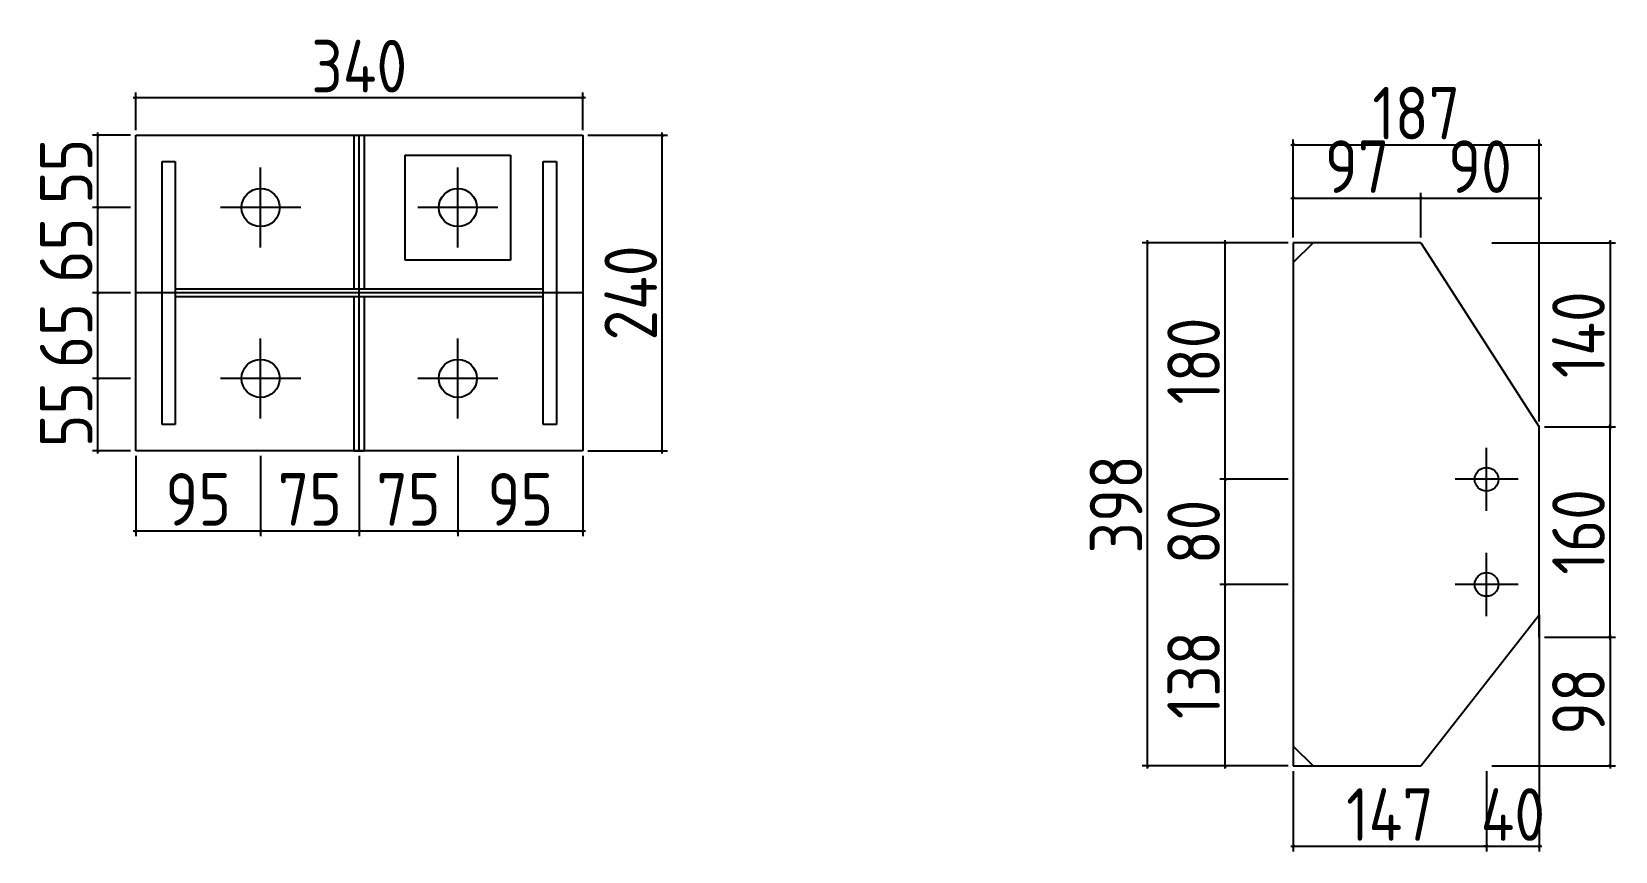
# Model space of a CAD drawing. Extents: x 102162 to 621267, y -39398 to 328893.
# Drawn here: x 307510 to 313533, y 222393 to 225511 of the extents above; entities that cross this region are included whole.
import ezdxf

# ---------------------------------------------------------------- set-up
doc = ezdxf.new("R2010")
doc.units = 0
doc.header["$LTSCALE"] = 1000
doc.header["$MEASUREMENT"] = 0
doc.linetypes.add('DOTE', pattern=[2.42, 2, -0.2, 0.02, -0.2])
doc.styles.get("Standard").update_dxf_attribs({"font": 'gbenor.shx', "bigfont": 'gbcbig.shx'})
doc.dimstyles.get("Standard").update_dxf_attribs({"dimscale": 100, "dimtxt": 3.5, "dimasz": 1, "dimexe": 2.5, "dimexo": 3, "dimgap": 1.5, "dimtad": 1, "dimdec": 0, "dimzin": 0, "dimdsep": 46, "dimtxsty": 'Standard', "dimblk": 'ARCHTICK', "dimcen": 0.09, "dimadec": 0, "dimazin": 0, "dimtfac": 1, "dimtdec": 0, "dimtix": 1, "dimtmove": 2, "dimatfit": 3, "dimfxl": 1, "dimtolj": 1, "dimtzin": 0, "dimarcsym": 0})

# ---------------------------------------------------------------- blocks, each defined once
blk = doc.blocks.new('_ArchTick')
at = {"color": 0, "linetype": 'ByBlock', "const_width": 0.4}
blk.add_lwpolyline([(-0.5, -0.5), (0.5, 0.5)], dxfattribs=at)
blk = doc.blocks.new('*D6223')
at = {"color": 0, "lineweight": -2}
for p, q in [((307905.9, 223896.7), (307905.9, 223591.8)), ((308380.9, 223896.7), (308380.9, 223591.8)), ((307895.9, 223611.8), (308390.9, 223611.8))]:
    blk.add_line(p, q, dxfattribs=at)
at = {"layer": 'Defpoints', "color": 0}
for p in [(307905.9, 223916.7), (308380.9, 223916.7), (308380.9, 223611.8)]:
    blk.add_point(p, dxfattribs=at)
at = {"color": 0, "lineweight": -2, "xscale": 10, "yscale": 10, "zscale": 10, "rotation": 180}
blk.add_blockref('_ArchTick', (307905.9, 223611.8), dxfattribs=at)
at = {"color": 0, "lineweight": -2, "xscale": 10, "yscale": 10, "zscale": 10}
blk.add_blockref('_ArchTick', (308380.9, 223611.8), dxfattribs=at)
at = {"color": 0, "insert": (308143.4, 223731.8), "char_height": 200, "attachment_point": 5}
blk.add_mtext('\\A1;95', dxfattribs=at)
blk = doc.blocks.new('*D6224')
at = {"color": 0, "lineweight": -2}
for p, q in [((308755.9, 223896.7), (308755.9, 223591.8)), ((309130.9, 223896.7), (309130.9, 223591.8)), ((308745.9, 223611.8), (309140.9, 223611.8))]:
    blk.add_line(p, q, dxfattribs=at)
at = {"layer": 'Defpoints', "color": 0}
for p in [(308755.9, 223916.7), (309130.9, 223916.7), (309130.9, 223611.8)]:
    blk.add_point(p, dxfattribs=at)
at = {"color": 0, "lineweight": -2, "xscale": 10, "yscale": 10, "zscale": 10, "rotation": 180}
blk.add_blockref('_ArchTick', (308755.9, 223611.8), dxfattribs=at)
at = {"color": 0, "lineweight": -2, "xscale": 10, "yscale": 10, "zscale": 10}
blk.add_blockref('_ArchTick', (309130.9, 223611.8), dxfattribs=at)
at = {"color": 0, "insert": (308943.4, 223731.8), "char_height": 200, "attachment_point": 5}
blk.add_mtext('\\A1;75', dxfattribs=at)
blk = doc.blocks.new('*D6225')
at = {"color": 0, "lineweight": -2}
for p, q in [((309130.9, 223896.7), (309130.9, 223591.8)), ((309605.9, 223896.7), (309605.9, 223591.8)), ((309120.9, 223611.8), (309615.9, 223611.8))]:
    blk.add_line(p, q, dxfattribs=at)
at = {"layer": 'Defpoints', "color": 0}
for p in [(309130.9, 223916.7), (309605.9, 223916.7), (309605.9, 223611.8)]:
    blk.add_point(p, dxfattribs=at)
at = {"color": 0, "lineweight": -2, "xscale": 10, "yscale": 10, "zscale": 10, "rotation": 180}
blk.add_blockref('_ArchTick', (309130.9, 223611.8), dxfattribs=at)
at = {"color": 0, "lineweight": -2, "xscale": 10, "yscale": 10, "zscale": 10}
blk.add_blockref('_ArchTick', (309605.9, 223611.8), dxfattribs=at)
at = {"color": 0, "insert": (309368.4, 223731.8), "char_height": 200, "attachment_point": 5}
blk.add_mtext('\\A1;95', dxfattribs=at)
blk = doc.blocks.new('*D6164')
at = {"color": 0, "lineweight": -2}
for p, q in [((307885.9, 224191.7), (307741.4, 224191.7)), ((307761.4, 223906.7), (307761.4, 224201.7)), ((307885.9, 223916.7), (307741.4, 223916.7))]:
    blk.add_line(p, q, dxfattribs=at)
at = {"layer": 'Defpoints', "color": 0}
for p in [(307761.4, 224191.7), (307905.9, 224191.7), (307905.9, 223916.7)]:
    blk.add_point(p, dxfattribs=at)
at = {"color": 0, "lineweight": -2, "xscale": 10, "yscale": 10, "zscale": 10}
for p, rotation in [((307761.4, 224191.7), 90), ((307761.4, 223916.7), 270)]:
    blk.add_blockref('_ArchTick', p, dxfattribs=dict(at, rotation=rotation))
at = {"color": 0, "insert": (307641.4, 224054.2), "char_height": 200, "attachment_point": 5, "rotation": 90}
blk.add_mtext('\\A1;55', dxfattribs=at)
blk = doc.blocks.new('*D6226')
at = {"color": 0, "lineweight": -2}
for p, q in [((307761.4, 224181.7), (307761.4, 224526.7)), ((307885.9, 224516.7), (307741.4, 224516.7)), ((307885.9, 224191.7), (307741.4, 224191.7))]:
    blk.add_line(p, q, dxfattribs=at)
at = {"layer": 'Defpoints', "color": 0}
for p in [(307761.4, 224516.7), (307905.9, 224516.7), (307905.9, 224191.7)]:
    blk.add_point(p, dxfattribs=at)
at = {"color": 0, "lineweight": -2, "xscale": 10, "yscale": 10, "zscale": 10}
for p, rotation in [((307761.4, 224516.7), 90), ((307761.4, 224191.7), 270)]:
    blk.add_blockref('_ArchTick', p, dxfattribs=dict(at, rotation=rotation))
at = {"color": 0, "insert": (307641.4, 224354.2), "char_height": 200, "attachment_point": 5, "rotation": 90}
blk.add_mtext('\\A1;65', dxfattribs=at)
blk = doc.blocks.new('*D6227')
at = {"color": 0, "lineweight": -2}
for p, q in [((307885.9, 224841.7), (307741.4, 224841.7)), ((307761.4, 224506.7), (307761.4, 224851.7)), ((307885.9, 224516.7), (307741.4, 224516.7))]:
    blk.add_line(p, q, dxfattribs=at)
at = {"layer": 'Defpoints', "color": 0}
for p in [(307761.4, 224841.7), (307905.9, 224841.7), (307905.9, 224516.7)]:
    blk.add_point(p, dxfattribs=at)
at = {"color": 0, "lineweight": -2, "xscale": 10, "yscale": 10, "zscale": 10}
for p, rotation in [((307761.4, 224841.7), 90), ((307761.4, 224516.7), 270)]:
    blk.add_blockref('_ArchTick', p, dxfattribs=dict(at, rotation=rotation))
at = {"color": 0, "insert": (307641.4, 224679.2), "char_height": 200, "attachment_point": 5, "rotation": 90}
blk.add_mtext('\\A1;65', dxfattribs=at)
blk = doc.blocks.new('*D6228')
at = {"color": 0, "lineweight": -2}
for p, q in [((307885.9, 225116.7), (307741.4, 225116.7)), ((307761.4, 224831.7), (307761.4, 225126.7)), ((307885.9, 224841.7), (307741.4, 224841.7))]:
    blk.add_line(p, q, dxfattribs=at)
at = {"layer": 'Defpoints', "color": 0}
for p in [(307761.4, 225116.7), (307905.9, 225116.7), (307905.9, 224841.7)]:
    blk.add_point(p, dxfattribs=at)
at = {"color": 0, "lineweight": -2, "xscale": 10, "yscale": 10, "zscale": 10}
for p, rotation in [((307761.4, 225116.7), 90), ((307761.4, 224841.7), 270)]:
    blk.add_blockref('_ArchTick', p, dxfattribs=dict(at, rotation=rotation))
at = {"color": 0, "insert": (307641.4, 224979.2), "char_height": 200, "attachment_point": 5, "rotation": 90}
blk.add_mtext('\\A1;55', dxfattribs=at)
blk = doc.blocks.new('*D6229')
at = {"color": 0, "lineweight": -2}
for p, q in [((309615.9, 225259.6), (307895.9, 225259.6)), ((307905.9, 225136.7), (307905.9, 225279.6)), ((309605.9, 225136.7), (309605.9, 225279.6))]:
    blk.add_line(p, q, dxfattribs=at)
at = {"layer": 'Defpoints', "color": 0}
for p in [(307905.9, 225259.6), (307905.9, 225116.7), (309605.9, 225116.7)]:
    blk.add_point(p, dxfattribs=at)
at = {"color": 0, "lineweight": -2, "xscale": 10, "yscale": 10, "zscale": 10, "rotation": 180}
blk.add_blockref('_ArchTick', (307905.9, 225259.6), dxfattribs=at)
at = {"color": 0, "lineweight": -2, "xscale": 10, "yscale": 10, "zscale": 10}
blk.add_blockref('_ArchTick', (309605.9, 225259.6), dxfattribs=at)
at = {"color": 0, "insert": (308755.9, 225379.6), "char_height": 200, "attachment_point": 5}
blk.add_mtext('\\A1;340', dxfattribs=at)
blk = doc.blocks.new('*D6230')
at = {"color": 0, "lineweight": -2}
for p, q in [((309625.9, 225116.7), (309928.4, 225116.7)), ((309908.4, 223906.7), (309908.4, 225126.7)), ((309625.9, 223916.7), (309928.4, 223916.7))]:
    blk.add_line(p, q, dxfattribs=at)
at = {"layer": 'Defpoints', "color": 0}
for p in [(309605.9, 225116.7), (309908.4, 225116.7), (309605.9, 223916.7)]:
    blk.add_point(p, dxfattribs=at)
at = {"color": 0, "lineweight": -2, "xscale": 10, "yscale": 10, "zscale": 10}
for p, rotation in [((309908.4, 225116.7), 90), ((309908.4, 223916.7), 270)]:
    blk.add_blockref('_ArchTick', p, dxfattribs=dict(at, rotation=rotation))
at = {"color": 0, "insert": (309788.4, 224516.7), "char_height": 200, "attachment_point": 5, "rotation": 90}
blk.add_mtext('\\A1;240', dxfattribs=at)
blk = doc.blocks.new('*D6165')
at = {"color": 0, "lineweight": -2}
for p, q in [((308380.9, 223896.7), (308380.9, 223591.8)), ((308755.9, 223896.7), (308755.9, 223591.8)), ((308370.9, 223611.8), (308765.9, 223611.8))]:
    blk.add_line(p, q, dxfattribs=at)
at = {"layer": 'Defpoints', "color": 0}
for p in [(308380.9, 223916.7), (308755.9, 223916.7), (308755.9, 223611.8)]:
    blk.add_point(p, dxfattribs=at)
at = {"color": 0, "lineweight": -2, "xscale": 10, "yscale": 10, "zscale": 10, "rotation": 180}
blk.add_blockref('_ArchTick', (308380.9, 223611.8), dxfattribs=at)
at = {"color": 0, "lineweight": -2, "xscale": 10, "yscale": 10, "zscale": 10}
blk.add_blockref('_ArchTick', (308755.9, 223611.8), dxfattribs=at)
at = {"color": 0, "insert": (308568.4, 223731.8), "char_height": 200, "attachment_point": 5}
blk.add_mtext('\\A1;75', dxfattribs=at)
blk = doc.blocks.new('*D6170')
at = {"color": 0, "lineweight": -2}
for p, q in [((312308.2, 222697.9), (312308.2, 222392.8)), ((313043.2, 222697.9), (313043.2, 222392.8)), ((312298.2, 222412.8), (313053.2, 222412.8))]:
    blk.add_line(p, q, dxfattribs=at)
at = {"layer": 'Defpoints', "color": 0}
for p in [(312308.2, 222717.9), (313043.2, 222717.9), (313043.2, 222412.8)]:
    blk.add_point(p, dxfattribs=at)
at = {"color": 0, "lineweight": -2, "xscale": 10, "yscale": 10, "zscale": 10, "rotation": 180}
blk.add_blockref('_ArchTick', (312308.2, 222412.8), dxfattribs=at)
at = {"color": 0, "lineweight": -2, "xscale": 10, "yscale": 10, "zscale": 10}
blk.add_blockref('_ArchTick', (313043.2, 222412.8), dxfattribs=at)
at = {"color": 0, "insert": (312675.7, 222532.8), "char_height": 200, "attachment_point": 5}
blk.add_mtext('\\A1;147', dxfattribs=at)
blk = doc.blocks.new('*D6137')
at = {"color": 0, "lineweight": -2}
for p, q in [((313243.2, 223292.9), (313243.2, 222392.8)), ((313043.2, 222697.9), (313043.2, 222392.8)), ((313043.2, 222412.8), (313033.2, 222412.8)), ((313043.2, 222412.8), (313243.2, 222412.8)), ((313243.2, 222412.8), (313253.2, 222412.8))]:
    blk.add_line(p, q, dxfattribs=at)
at = {"layer": 'Defpoints', "color": 0}
for p in [(313243.2, 223312.9), (313043.2, 222717.9), (313243.2, 222412.8)]:
    blk.add_point(p, dxfattribs=at)
at = {"color": 0, "lineweight": -2, "xscale": 10, "yscale": 10, "zscale": 10}
blk.add_blockref('_ArchTick', (313043.2, 222412.8), dxfattribs=at)
at = {"color": 0, "lineweight": -2, "xscale": 10, "yscale": 10, "zscale": 10, "rotation": 180}
blk.add_blockref('_ArchTick', (313243.2, 222412.8), dxfattribs=at)
at = {"color": 0, "insert": (313143.2, 222532.8), "char_height": 200, "attachment_point": 5}
blk.add_mtext('\\A1;40', dxfattribs=at)
blk = doc.blocks.new('*D6138')
at = {"color": 0, "lineweight": -2}
for p, q in [((312288.2, 223407.9), (312029.2, 223407.9)), ((312049.2, 222707.9), (312049.2, 223417.9)), ((312288.2, 222717.9), (312029.2, 222717.9))]:
    blk.add_line(p, q, dxfattribs=at)
at = {"layer": 'Defpoints', "color": 0}
for p in [(312049.2, 223407.9), (312308.2, 223407.9), (312308.2, 222717.9)]:
    blk.add_point(p, dxfattribs=at)
at = {"color": 0, "lineweight": -2, "xscale": 10, "yscale": 10, "zscale": 10}
for p, rotation in [((312049.2, 223407.9), 90), ((312049.2, 222717.9), 270)]:
    blk.add_blockref('_ArchTick', p, dxfattribs=dict(at, rotation=rotation))
at = {"color": 0, "insert": (311929.2, 223062.9), "char_height": 200, "attachment_point": 5, "rotation": 90}
blk.add_mtext('\\A1;138', dxfattribs=at)
blk = doc.blocks.new('*D6139')
at = {"color": 0, "lineweight": -2}
for p, q in [((312288.2, 223807.9), (312029.2, 223807.9)), ((312049.2, 223397.9), (312049.2, 223817.9)), ((312288.2, 223407.9), (312029.2, 223407.9))]:
    blk.add_line(p, q, dxfattribs=at)
at = {"layer": 'Defpoints', "color": 0}
for p in [(312049.2, 223807.9), (312308.2, 223807.9), (312308.2, 223407.9)]:
    blk.add_point(p, dxfattribs=at)
at = {"color": 0, "lineweight": -2, "xscale": 10, "yscale": 10, "zscale": 10}
for p, rotation in [((312049.2, 223807.9), 90), ((312049.2, 223407.9), 270)]:
    blk.add_blockref('_ArchTick', p, dxfattribs=dict(at, rotation=rotation))
at = {"color": 0, "insert": (311929.2, 223607.9), "char_height": 200, "attachment_point": 5, "rotation": 90}
blk.add_mtext('\\A1;80', dxfattribs=at)
blk = doc.blocks.new('*D6171')
at = {"color": 0, "lineweight": -2}
for p, q in [((312288.2, 224707.9), (312029.2, 224707.9)), ((312049.2, 223797.9), (312049.2, 224717.9)), ((312288.2, 223807.9), (312029.2, 223807.9))]:
    blk.add_line(p, q, dxfattribs=at)
at = {"layer": 'Defpoints', "color": 0}
for p in [(312049.2, 224707.9), (312308.2, 224707.9), (312308.2, 223807.9)]:
    blk.add_point(p, dxfattribs=at)
at = {"color": 0, "lineweight": -2, "xscale": 10, "yscale": 10, "zscale": 10}
for p, rotation in [((312049.2, 224707.9), 90), ((312049.2, 223807.9), 270)]:
    blk.add_blockref('_ArchTick', p, dxfattribs=dict(at, rotation=rotation))
at = {"color": 0, "insert": (311929.2, 224257.9), "char_height": 200, "attachment_point": 5, "rotation": 90}
blk.add_mtext('\\A1;180', dxfattribs=at)
blk = doc.blocks.new('*D6172')
at = {"color": 0, "lineweight": -2}
for p, q in [((312288.2, 224707.9), (311734, 224707.9)), ((311754, 222707.9), (311754, 224717.9)), ((312288.2, 222717.9), (311734, 222717.9))]:
    blk.add_line(p, q, dxfattribs=at)
at = {"layer": 'Defpoints', "color": 0}
for p in [(311754, 224707.9), (312308.2, 224707.9), (312308.2, 222717.9)]:
    blk.add_point(p, dxfattribs=at)
at = {"color": 0, "lineweight": -2, "xscale": 10, "yscale": 10, "zscale": 10}
for p, rotation in [((311754, 224707.9), 90), ((311754, 222717.9), 270)]:
    blk.add_blockref('_ArchTick', p, dxfattribs=dict(at, rotation=rotation))
at = {"color": 0, "insert": (311634, 223712.9), "char_height": 200, "attachment_point": 5, "rotation": 90}
blk.add_mtext('\\A1;398', dxfattribs=at)
blk = doc.blocks.new('*D6140')
at = {"color": 0, "lineweight": -2}
for p, q in [((312298.2, 225080.9), (313253.2, 225080.9)), ((312308.2, 224727.9), (312308.2, 225100.9)), ((313243.2, 224027.9), (313243.2, 225100.9))]:
    blk.add_line(p, q, dxfattribs=at)
at = {"layer": 'Defpoints', "color": 0}
for p in [(313243.2, 225080.9), (312308.2, 224707.9), (313243.2, 224007.9)]:
    blk.add_point(p, dxfattribs=at)
at = {"color": 0, "lineweight": -2, "xscale": 10, "yscale": 10, "zscale": 10, "rotation": 180}
blk.add_blockref('_ArchTick', (312308.2, 225080.9), dxfattribs=at)
at = {"color": 0, "lineweight": -2, "xscale": 10, "yscale": 10, "zscale": 10}
blk.add_blockref('_ArchTick', (313243.2, 225080.9), dxfattribs=at)
at = {"color": 0, "insert": (312775.7, 225200.9), "char_height": 200, "attachment_point": 5}
blk.add_mtext('\\A1;187', dxfattribs=at)
blk = doc.blocks.new('*D6141')
at = {"color": 0, "lineweight": -2}
for p, q in [((313063.2, 224707.9), (313532.9, 224707.9)), ((313512.9, 224717.9), (313512.9, 223997.9)), ((313263.2, 224007.9), (313532.9, 224007.9))]:
    blk.add_line(p, q, dxfattribs=at)
at = {"layer": 'Defpoints', "color": 0}
for p in [(313043.2, 224707.9), (313243.2, 224007.9), (313512.9, 224007.9)]:
    blk.add_point(p, dxfattribs=at)
at = {"color": 0, "lineweight": -2, "xscale": 10, "yscale": 10, "zscale": 10}
for p, rotation in [((313512.9, 224707.9), 90), ((313512.9, 224007.9), 270)]:
    blk.add_blockref('_ArchTick', p, dxfattribs=dict(at, rotation=rotation))
at = {"color": 0, "insert": (313392.9, 224357.9), "char_height": 200, "attachment_point": 5, "rotation": 90}
blk.add_mtext('\\A1;140', dxfattribs=at)
blk = doc.blocks.new('*D6142')
at = {"color": 0, "lineweight": -2}
for p, q in [((313263.2, 223207.9), (313532.9, 223207.9)), ((313512.9, 223217.9), (313512.9, 222707.9)), ((313063.2, 222717.9), (313532.9, 222717.9))]:
    blk.add_line(p, q, dxfattribs=at)
at = {"layer": 'Defpoints', "color": 0}
for p in [(313243.2, 223207.9), (313043.2, 222717.9), (313512.9, 222717.9)]:
    blk.add_point(p, dxfattribs=at)
at = {"color": 0, "lineweight": -2, "xscale": 10, "yscale": 10, "zscale": 10}
for p, rotation in [((313512.9, 223207.9), 90), ((313512.9, 222717.9), 270)]:
    blk.add_blockref('_ArchTick', p, dxfattribs=dict(at, rotation=rotation))
at = {"color": 0, "insert": (313392.9, 222962.9), "char_height": 200, "attachment_point": 5, "rotation": 90}
blk.add_mtext('\\A1;98', dxfattribs=at)
blk = doc.blocks.new('*D6173')
at = {"color": 0, "lineweight": -2}
for p, q in [((313263.2, 224007.9), (313532.9, 224007.9)), ((313512.9, 223197.9), (313512.9, 224017.9)), ((313263.2, 223207.9), (313532.9, 223207.9))]:
    blk.add_line(p, q, dxfattribs=at)
at = {"layer": 'Defpoints', "color": 0}
for p in [(313243.2, 224007.9), (313512.9, 224007.9), (313243.2, 223207.9)]:
    blk.add_point(p, dxfattribs=at)
at = {"color": 0, "lineweight": -2, "xscale": 10, "yscale": 10, "zscale": 10}
for p, rotation in [((313512.9, 224007.9), 90), ((313512.9, 223207.9), 270)]:
    blk.add_blockref('_ArchTick', p, dxfattribs=dict(at, rotation=rotation))
at = {"color": 0, "insert": (313392.9, 223607.9), "char_height": 200, "attachment_point": 5, "rotation": 90}
blk.add_mtext('\\A1;160', dxfattribs=at)
blk = doc.blocks.new('*D6143')
at = {"color": 0, "lineweight": -2}
for p, q in [((312308.2, 224727.9), (312308.2, 224897.5)), ((312793.2, 224727.9), (312793.2, 224897.5)), ((312298.2, 224877.5), (312803.2, 224877.5))]:
    blk.add_line(p, q, dxfattribs=at)
at = {"layer": 'Defpoints', "color": 0}
for p in [(312793.2, 224877.5), (312308.2, 224707.9), (312793.2, 224707.9)]:
    blk.add_point(p, dxfattribs=at)
at = {"color": 0, "lineweight": -2, "xscale": 10, "yscale": 10, "zscale": 10, "rotation": 180}
blk.add_blockref('_ArchTick', (312308.2, 224877.5), dxfattribs=at)
at = {"color": 0, "lineweight": -2, "xscale": 10, "yscale": 10, "zscale": 10}
blk.add_blockref('_ArchTick', (312793.2, 224877.5), dxfattribs=at)
at = {"color": 0, "insert": (312550.7, 224997.5), "char_height": 200, "attachment_point": 5}
blk.add_mtext('\\A1;97', dxfattribs=at)
blk = doc.blocks.new('*D6174')
at = {"color": 0, "lineweight": -2}
for p, q in [((312793.2, 224727.9), (312793.2, 224897.5)), ((313243.2, 224027.9), (313243.2, 224897.5)), ((312783.2, 224877.5), (313253.2, 224877.5))]:
    blk.add_line(p, q, dxfattribs=at)
at = {"layer": 'Defpoints', "color": 0}
for p in [(313243.2, 224877.5), (312793.2, 224707.9), (313243.2, 224007.9)]:
    blk.add_point(p, dxfattribs=at)
at = {"color": 0, "lineweight": -2, "xscale": 10, "yscale": 10, "zscale": 10, "rotation": 180}
blk.add_blockref('_ArchTick', (312793.2, 224877.5), dxfattribs=at)
at = {"color": 0, "lineweight": -2, "xscale": 10, "yscale": 10, "zscale": 10}
blk.add_blockref('_ArchTick', (313243.2, 224877.5), dxfattribs=at)
at = {"color": 0, "insert": (313018.2, 224997.5), "char_height": 200, "attachment_point": 5}
blk.add_mtext('\\A1;90', dxfattribs=at)

msp = doc.modelspace()

# ---------------------------------------------------------------- linework, layer by layer
at = {"color": 2}
for p, q in [((307905.9, 225116.7), (309605.9, 225116.7)), ((307905.9, 223916.7), (307905.9, 225116.7)), ((308735.9, 225116.7), (308735.9, 224531.7)), ((308775.9, 224531.7), (308775.9, 225116.7)), ((309605.9, 225116.7), (309605.9, 223916.7)), ((308930.9, 224841), (308930.9, 225041)), ((308930.9, 225041), (309330.9, 225041)), ((309330.9, 225041), (309330.9, 224641)), ((308380.9, 224689.2), (308380.9, 224994.2)), ((309130.9, 224689.2), (309130.9, 224994.2)), ((308533.4, 224841.7), (308228.4, 224841.7)), ((308930.9, 224641), (308930.9, 224841.7)), ((309283.4, 224841.7), (308978.4, 224841.7)), ((312308.2, 224707.9), (312308.2, 222717.9)), ((309330.9, 224641), (308930.9, 224641)), ((308735.9, 224501.7), (308735.9, 223916.7)), ((308775.9, 223916.7), (308775.9, 224501.7)), ((308380.9, 224039.2), (308380.9, 224344.2)), ((309130.9, 224039.2), (309130.9, 224344.2)), ((308533.4, 224191.7), (308228.4, 224191.7)), ((309283.4, 224191.7), (308978.4, 224191.7)), ((313243.2, 223207.9), (313243.2, 224007.9)), ((313043.2, 223687.9), (313043.2, 223927.9)), ((309605.9, 223916.7), (307905.9, 223916.7)), ((313163.2, 223807.9), (312923.2, 223807.9)), ((313043.2, 223287.9), (313043.2, 223527.9)), ((313163.2, 223407.9), (312923.2, 223407.9)), ((312308.2, 222792.9), (312383.2, 222717.9)), ((312308.2, 222717.9), (312793.2, 222717.9))]:
    msp.add_line(p, q, dxfattribs=at)
at = {"color": 1}
msp.add_line((308755.9, 223916.7), (308755.9, 225116.7), dxfattribs=at)
at = {"color": 4}
for p, q in [((308005.9, 224516.7), (308005.9, 225016.7)), ((308005.9, 225016.7), (308055.9, 225016.7)), ((308055.9, 225016.7), (308055.9, 224016.7)), ((309455.9, 224016.7), (309455.9, 225016.7)), ((309455.9, 225016.7), (309505.9, 225016.7)), ((309505.9, 225016.7), (309505.9, 224516.7)), ((308005.9, 224016.7), (308005.9, 224516.7)), ((308755.9, 224501.7), (308735.9, 224501.7)), ((309505.9, 224516.7), (309505.9, 224016.7)), ((308055.9, 224016.7), (308005.9, 224016.7)), ((309505.9, 224016.7), (309455.9, 224016.7)), ((308735.9, 223916.7), (308775.9, 223916.7))]:
    msp.add_line(p, q, dxfattribs=at)
for p, q in [((312793.2, 224707.9), (312308.2, 224707.9)), ((312383.2, 224707.9), (312308.2, 224632.9)), ((312793.2, 224707.9), (313243.2, 224007.9)), ((312793.2, 222717.9), (313243.2, 223292.9))]:
    msp.add_line(p, q)
at = {"color": 4, "linetype": 'DOTE'}
for p, q in [((309455.9, 224531.7), (308055.9, 224531.7)), ((309455.9, 224501.7), (308055.9, 224501.7))]:
    msp.add_line(p, q, dxfattribs=at)
at = {"color": 1, "linetype": 'DOTE'}
msp.add_line((309605.9, 224516.7), (307905.9, 224516.7), dxfattribs=at)
at = {"color": 2}
for centre, radius in [((308380.9, 224841.7), 72.5), ((309130.9, 224841.7), 72.5), ((308380.9, 224191.7), 72.5), ((309130.9, 224191.7), 72.5), ((313043.2, 223807.9), 45), ((313043.2, 223407.9), 45)]:
    msp.add_circle(centre, radius, dxfattribs=at)

# ---------------------------------------------------------------- dimensions: what is measured, and where the dimension line sits
at = {"color": 4}
for p1, p2, distance, picture, middle in [((309605.9, 225116.7), (307905.9, 225116.7), -142.9, '*D6229', (308755.9, 225379.6)), ((309605.9, 223916.7), (309605.9, 225116.7), -302.5, '*D6230', (309788.4, 224516.7)), ((312308.2, 222717.9), (312308.2, 224707.9), 554.2, '*D6172', (311634, 223712.9)), ((313243.2, 223207.9), (313243.2, 224007.9), -269.7, '*D6173', (313392.9, 223607.9))]:
    dim = msp.add_aligned_dim(p1=p1, p2=p2, distance=distance, dimstyle='Standard', override={"dimtxt": 2, "dimasz": 0.1, "dimexe": 0.2, "dimexo": 0.2, "dimgap": 0.2, "dimlfac": 0.2, "dimdle": 0.1}, dxfattribs=at)
    dim.commit()
    dim.dimension.update_dxf_attribs({"geometry": picture, "text_midpoint": middle})
for base, p1, p2, picture, middle in [((313243.2, 225080.9), (312308.2, 224707.9), (313243.2, 224007.9), '*D6140', (312775.7, 225200.9)), ((312793.2, 224877.5), (312308.2, 224707.9), (312793.2, 224707.9), '*D6143', (312550.7, 224997.5)), ((313243.2, 224877.5), (312793.2, 224707.9), (313243.2, 224007.9), '*D6174', (313018.2, 224997.5)), ((308380.9, 223611.8), (307905.9, 223916.7), (308380.9, 223916.7), '*D6223', (308143.4, 223731.8)), ((308755.9, 223611.8), (308380.9, 223916.7), (308755.9, 223916.7), '*D6165', (308568.4, 223731.8)), ((309130.9, 223611.8), (308755.9, 223916.7), (309130.9, 223916.7), '*D6224', (308943.4, 223731.8)), ((309605.9, 223611.8), (309130.9, 223916.7), (309605.9, 223916.7), '*D6225', (309368.4, 223731.8)), ((313243.2, 222412.8), (313043.2, 222717.9), (313243.2, 223312.9), '*D6137', (313143.2, 222532.8)), ((313043.2, 222412.8), (312308.2, 222717.9), (313043.2, 222717.9), '*D6170', (312675.7, 222532.8))]:
    dim = msp.add_linear_dim(base=base, p1=p1, p2=p2, dimstyle='Standard', override={"dimtxt": 2, "dimasz": 0.1, "dimexe": 0.2, "dimexo": 0.2, "dimgap": 0.2, "dimlfac": 0.2, "dimdle": 0.1}, dxfattribs=at)
    dim.commit()
    dim.dimension.update_dxf_attribs({"geometry": picture, "text_midpoint": middle})
for base, p1, p2, picture, middle in [((307761.4, 225116.7), (307905.9, 224841.7), (307905.9, 225116.7), '*D6228', (307641.4, 224979.2)), ((307761.4, 224841.7), (307905.9, 224516.7), (307905.9, 224841.7), '*D6227', (307641.4, 224679.2)), ((312049.2, 224707.9), (312308.2, 223807.9), (312308.2, 224707.9), '*D6171', (311929.2, 224257.9)), ((313512.9, 224007.9), (313043.2, 224707.9), (313243.2, 224007.9), '*D6141', (313392.9, 224357.9)), ((307761.4, 224516.7), (307905.9, 224191.7), (307905.9, 224516.7), '*D6226', (307641.4, 224354.2)), ((307761.4, 224191.7), (307905.9, 223916.7), (307905.9, 224191.7), '*D6164', (307641.4, 224054.2)), ((312049.2, 223807.9), (312308.2, 223407.9), (312308.2, 223807.9), '*D6139', (311929.2, 223607.9)), ((312049.2, 223407.9), (312308.2, 222717.9), (312308.2, 223407.9), '*D6138', (311929.2, 223062.9)), ((313512.9, 222717.9), (313243.2, 223207.9), (313043.2, 222717.9), '*D6142', (313392.9, 222962.9))]:
    dim = msp.add_linear_dim(base=base, p1=p1, p2=p2, angle=90, dimstyle='Standard', override={"dimtxt": 2, "dimasz": 0.1, "dimexe": 0.2, "dimexo": 0.2, "dimgap": 0.2, "dimlfac": 0.2, "dimdle": 0.1}, dxfattribs=at)
    dim.commit()
    dim.dimension.update_dxf_attribs({"geometry": picture, "text_midpoint": middle})

doc.saveas('drawing.dxf')
